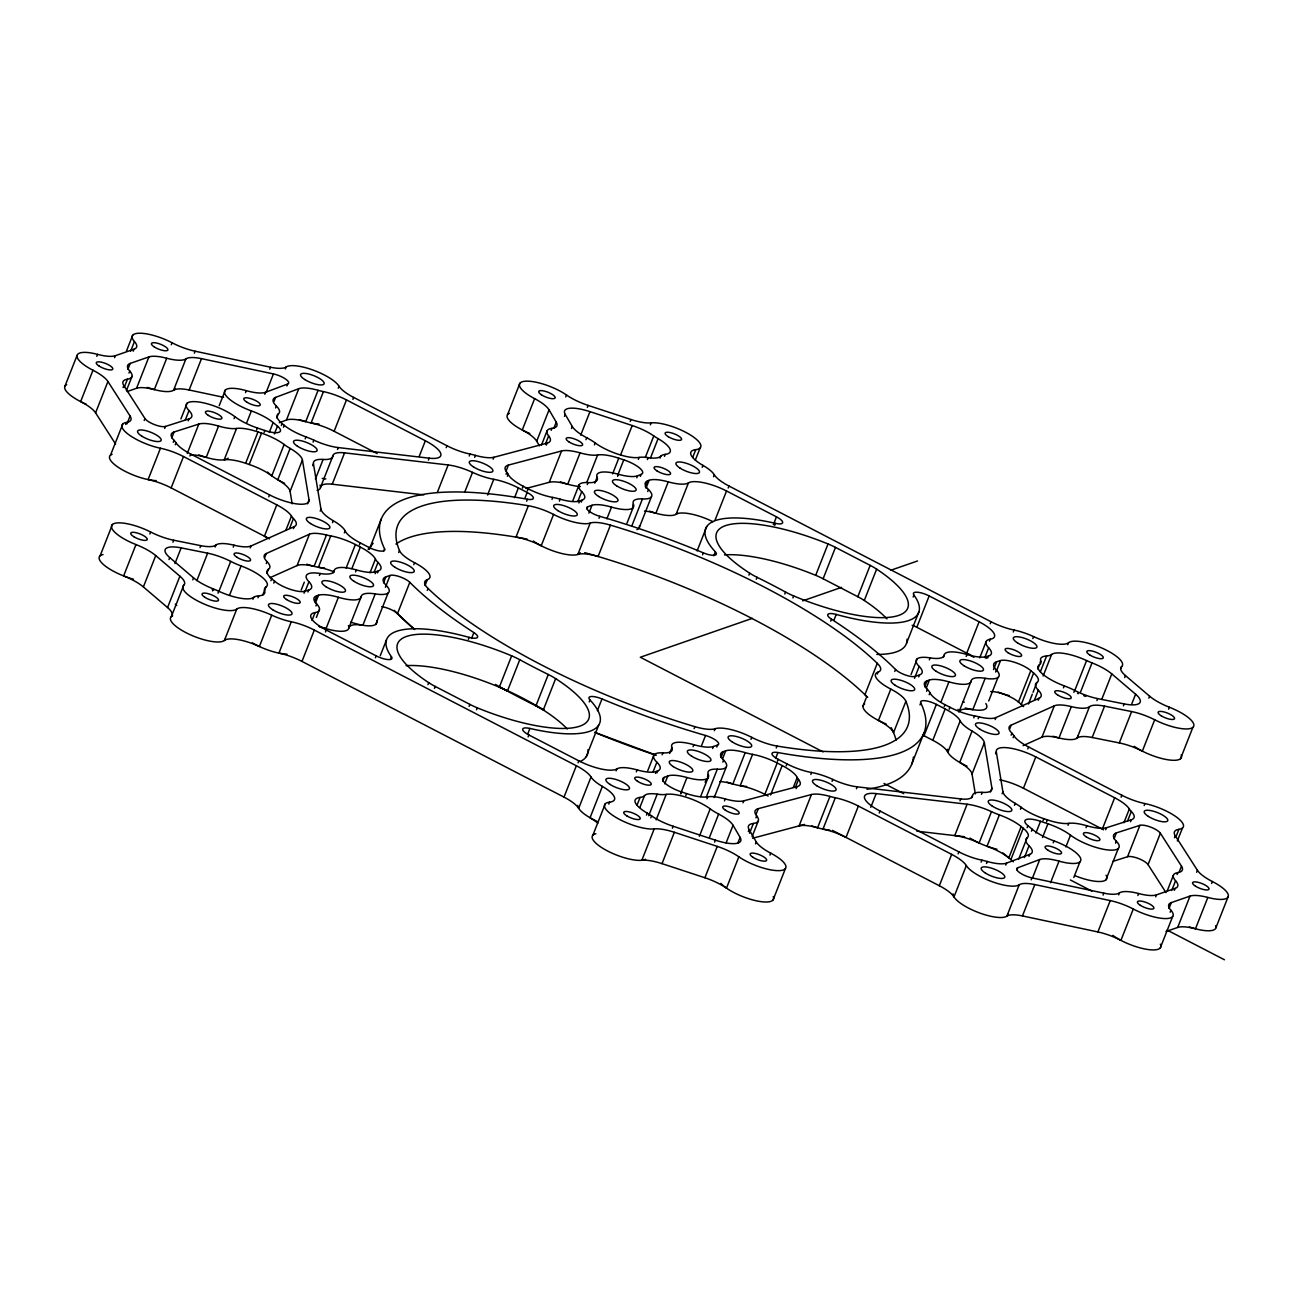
<?xml version="1.0" encoding="UTF-8"?>
<svg xmlns="http://www.w3.org/2000/svg" width="1293" height="1293" viewBox="0 0 1293 1293"><rect width="100%" height="100%" fill="white"/><g stroke="black" fill="none" stroke-linecap="round" stroke-linejoin="round"><path stroke-width="1.5" d="M122.867 423.829L110.503 455.184M64.747 386.688L77.111 355.333A29.416 8.744 21.5 0 1 97.525 354.363A29.416 8.744 21.5 0 0 115.319 355.704L134.019 349.207A29.416 8.744 21.5 0 0 134.44 341.546A29.416 8.744 21.5 0 1 140.727 333.238A29.416 8.744 21.5 0 1 172.082 342.774A29.416 8.744 21.5 0 0 195.114 351.211L270.544 367.228A29.416 8.744 21.5 0 0 286.125 366.986A29.416 8.744 21.5 0 1 313.1 370.073A29.416 8.744 21.5 0 1 339.008 386.203A29.416 8.744 21.5 0 0 353.668 397.42L446.974 445.746A29.416 8.744 21.5 0 0 470.022 454.053A29.416 8.744 21.5 0 1 475.42 455.378A29.416 8.744 21.5 0 0 493.91 457.269L547.068 443.143A29.416 8.744 21.5 0 0 548.652 435.903A29.416 8.744 21.5 0 1 551.966 428.355A29.416 8.744 21.5 0 0 556.249 422.197L549.056 409.849A29.416 8.744 21.5 0 0 534.623 398.648A29.416 8.744 21.5 0 1 524.619 381.273A29.416 8.744 21.5 0 1 566.512 395.012A29.416 8.744 21.5 0 0 588.105 405.404L630.984 419.514A29.416 8.744 21.5 0 0 651.155 422.876A29.416 8.744 21.5 0 1 689.508 434.432A29.416 8.744 21.5 0 1 695.779 449.641A29.416 8.744 21.5 0 0 702.956 465.383A29.416 8.744 21.5 0 1 714.334 474.806A29.416 8.744 21.5 0 0 728.993 486.039L991.02 621.739A29.416 8.744 21.5 0 0 1014.068 630.047A29.416 8.744 21.5 0 1 1033.624 636.625A29.416 8.744 21.5 0 0 1068.584 642.718A29.416 8.744 21.5 0 1 1102.493 648.31A29.416 8.744 21.5 0 1 1121.645 666.541A29.416 8.744 21.5 0 0 1125.46 675.592L1149.622 696.216A29.416 8.744 21.5 0 0 1169.373 707.239A29.416 8.744 21.5 0 1 1192.873 727.361L1180.525 758.716M96.765 356.318L97.525 354.363M77.111 355.333A29.416 8.744 21.5 0 0 92.983 370.251L80.635 401.606A29.416 8.744 21.5 0 1 95.585 412.855L115.61 444.081M114.56 357.66L115.319 355.704M95.585 412.855L107.933 381.5A29.416 8.744 21.5 0 0 92.983 370.251M126.504 350.985L132.678 335.307M130.593 351.34L134.44 341.546M133.244 351.163L134.019 349.207M127.894 369.281L130.205 363.414L148.905 356.916A29.416 8.744 21.5 0 1 166.7 358.242A29.416 8.744 21.5 0 0 185.917 358.888A29.416 8.744 21.5 0 1 201.498 358.646L273.437 373.919A11.766 3.491 21.5 0 1 285.624 379.091A11.766 3.491 21.5 0 1 287.692 383.989L286.917 385.944M123.077 387.577L123.853 385.621A29.416 8.744 21.5 0 1 127.457 379.188A29.416 8.744 21.5 0 0 129.785 371.075A29.416 8.744 21.5 0 1 130.205 363.414M129.009 373.031L129.785 371.075M124.37 387.027L127.457 379.188M126.439 390.534L131.999 376.425M127.215 391.52L136.557 388.272L148.905 356.916M125.696 424.411L126.455 422.455A29.416 8.744 21.5 0 0 130.076 416.023L107.933 381.5M126.989 423.862L130.076 416.023M171.306 344.746L172.082 342.774M166.7 358.242L154.352 389.597A29.416 8.744 21.5 0 0 136.557 388.272M144.186 420.5L144.961 418.544L123.853 385.621M100.127 555.796L112.475 524.441A29.416 8.744 21.5 0 1 150.667 532.021A29.416 8.744 21.5 0 0 173.715 540.232L200.819 545.662A29.416 8.744 21.5 0 0 215.883 545.08A29.416 8.744 21.5 0 1 234.017 545.193A29.416 8.744 21.5 0 0 251.052 545.969L294.19 526.655A29.416 8.744 21.5 0 0 293.446 518.574A29.416 8.744 21.5 0 1 291.458 516.085A29.416 8.744 21.5 0 0 276.783 504.852L183.493 456.542A29.416 8.744 21.5 0 0 160.445 448.235A29.416 8.744 21.5 0 1 128.249 434.27A29.416 8.744 21.5 0 1 126.455 422.455M185.917 358.888L173.569 390.244A29.416 8.744 21.5 0 1 189.15 390.001L223.624 397.323M164.647 428.403L165.423 426.448L188.972 418.9A29.416 8.744 21.5 0 0 189.02 410.56A29.416 8.744 21.5 0 1 198.621 401.978A29.416 8.744 21.5 0 1 234.841 416.653A29.416 8.744 21.5 0 0 257.42 427.999L264.839 430.504A17.649 5.253 21.5 0 0 278.884 432.315A17.649 5.253 21.5 0 0 277.462 426.124L273.146 422.536A29.416 8.744 21.5 0 0 251.375 410.915A29.416 8.744 21.5 0 1 224.594 392.959A29.416 8.744 21.5 0 1 246.316 390.664A29.416 8.744 21.5 0 0 265.598 392.28L287.692 383.989M194.338 353.183L195.114 351.211M160.445 448.235L148.097 479.59A29.416 8.744 21.5 0 1 171.145 487.897L269.542 538.858M189.15 390.001L201.498 358.646M171.775 437.874L174.086 431.991L198.815 424.072A29.416 8.744 21.5 0 1 218.565 426.06A29.416 8.744 21.5 0 0 236.538 428.452A29.416 8.744 21.5 0 1 257.986 431.927L261.558 433.139A29.416 8.744 21.5 0 1 284.137 444.485A29.416 8.744 21.5 0 0 290.117 448.412A29.416 8.744 21.5 0 1 302.433 460.001L309.043 499.906L307.508 503.834M180.907 418.948L187.081 403.271M173.262 442.287L174.038 440.331A29.416 8.744 21.5 0 1 174.086 431.991M135.975 544.563L123.627 575.918A29.416 8.744 21.5 0 1 143.378 586.941L167.54 607.548A29.416 8.744 21.5 0 1 171.355 616.599L183.703 585.244A29.416 8.744 21.5 0 0 179.905 576.193L155.726 555.586A29.416 8.744 21.5 0 0 135.975 544.563A29.416 8.744 21.5 0 1 112.475 524.441M175.25 444.776L176.026 442.82A29.416 8.744 21.5 0 0 174.038 440.331M185.158 420.354L189.02 410.56M188.196 420.855L188.972 418.9M149.891 533.977L150.667 532.021M171.145 487.897L183.493 456.542M187.243 453.455L198.815 424.072M189.909 455.993L190.685 454.037A29.416 8.744 21.5 0 1 176.026 442.82M143.378 586.941L155.726 555.586M219.212 405.663L225.386 389.985M218.565 426.06L206.217 457.415A29.416 8.744 21.5 0 0 190.976 454.829M172.939 542.187L173.715 540.232M168.979 559.546L169.755 557.59A29.416 8.744 21.5 0 1 181.149 547.876L207.656 553.178A29.416 8.744 21.5 0 1 230.704 561.388A29.416 8.744 21.5 0 0 241.08 565.93A29.416 8.744 21.5 0 1 265.873 587.07A29.416 8.744 21.5 0 0 264.629 590.853A29.416 8.744 21.5 0 1 258.762 595.831A29.416 8.744 21.5 0 0 253.735 597.334A29.416 8.744 21.5 0 1 218.776 591.24A29.416 8.744 21.5 0 0 213.329 588.913A29.416 8.744 21.5 0 1 193.578 577.89L169.755 557.59M174.959 563.554L181.149 547.876M234.081 418.625L234.841 416.653M245.541 392.619L246.316 390.664M236.538 428.452L224.19 459.807A29.416 8.744 21.5 0 1 245.638 463.282L249.21 464.494A29.416 8.744 21.5 0 1 271.789 475.84L284.137 444.485M167.54 607.548L179.905 576.193M246.737 422.682L251.375 410.915M269.768 369.184L270.544 367.228M200.043 547.618L200.819 545.662M264.823 394.236L265.598 392.28M266.487 391.553L273.437 373.919M192.802 579.846L193.578 577.89M196.843 580.622L207.656 553.178M256.661 429.955L257.42 427.999M245.638 463.282L257.986 431.927M215.123 547.052L215.883 545.08M285.365 368.958L286.125 366.986M249.21 464.494L261.558 433.139M274.051 401.315L275.587 397.404L298.796 388.676A29.416 8.744 21.5 0 1 318.078 390.308A29.416 8.744 21.5 0 0 323.428 391.617A29.416 8.744 21.5 0 1 346.476 399.925L425.365 440.768A29.416 8.744 21.5 0 1 429.179 458.175L428.419 460.146M264.079 432.46L264.839 430.504M275.538 407.958L276.314 406.002A29.416 8.744 21.5 0 1 275.587 397.404M269.283 432.347L273.146 422.536M276.75 417.865L278.286 413.954A29.416 8.744 21.5 0 0 276.314 406.002M212.553 590.869L213.329 588.913M274.375 433.963L277.462 426.124M233.241 547.149L234.017 545.193M281.341 425.51L282.116 423.554A29.416 8.744 21.5 0 1 278.286 413.954M218 593.196L218.776 591.24M219.131 590.788L230.704 561.388M283.426 427.24L284.185 425.268L282.116 423.554M279.304 422.714L286.448 420.031L298.796 388.676M229.507 595.33L241.08 565.93M268.782 496.851L269.558 494.896A29.416 8.744 21.5 0 0 309.043 499.906M250.276 547.925L251.052 545.969M290.117 448.412L277.769 479.768A29.416 8.744 21.5 0 1 290.085 491.356L292.153 503.834M318.078 390.308L305.73 421.663A29.416 8.744 21.5 0 0 286.448 420.031M276.783 504.852L264.435 536.207A29.416 8.744 21.5 0 1 268.217 538.308M271.724 615.161A29.416 8.744 21.5 0 0 236.764 609.084L224.416 640.439A29.416 8.744 21.5 0 1 259.376 646.516L271.724 615.161A29.416 8.744 21.5 0 0 291.281 621.755A29.416 8.744 21.5 0 1 314.328 630.063L576.355 765.763A29.416 8.744 21.5 0 1 591.014 776.996A29.416 8.744 21.5 0 0 602.393 786.419A29.416 8.744 21.5 0 1 609.569 802.161A29.416 8.744 21.5 0 0 615.84 817.354A29.416 8.744 21.5 0 0 654.193 828.926A29.416 8.744 21.5 0 1 674.38 832.288L717.243 846.398A29.416 8.744 21.5 0 1 738.836 856.79A29.416 8.744 21.5 0 0 780.73 870.528A29.416 8.744 21.5 0 0 770.725 853.154A29.416 8.744 21.5 0 1 756.292 841.953L749.1 829.605A29.416 8.744 21.5 0 1 753.383 823.447A29.416 8.744 21.5 0 0 756.696 815.899A29.416 8.744 21.5 0 1 758.28 808.658L811.438 794.532A29.416 8.744 21.5 0 1 829.944 796.423A29.416 8.744 21.5 0 0 835.326 797.749A29.416 8.744 21.5 0 1 858.374 806.056L951.68 854.382A29.416 8.744 21.5 0 1 966.34 865.599A29.416 8.744 21.5 0 0 992.248 881.729A29.416 8.744 21.5 0 0 1019.223 884.8A29.416 8.744 21.5 0 1 1034.804 884.574L1110.234 900.591A29.416 8.744 21.5 0 1 1133.282 909.011A29.416 8.744 21.5 0 0 1164.621 918.563A29.416 8.744 21.5 0 0 1170.908 910.256A29.416 8.744 21.5 0 1 1171.329 902.595L1190.029 896.097A29.416 8.744 21.5 0 1 1207.824 897.439A29.416 8.744 21.5 0 0 1228.253 896.453L1215.889 927.808M323.428 391.617L311.08 422.973A29.416 8.744 21.5 0 1 334.127 431.28L377.152 453.552M305.196 438.86L305.972 436.905A29.416 8.744 21.5 0 1 284.185 425.268M290.085 491.356L302.433 460.001M264.726 557.461L266.277 553.533L309.415 534.219A29.416 8.744 21.5 0 1 326.45 534.995A29.416 8.744 21.5 0 0 330.749 535.916A29.416 8.744 21.5 0 1 355.397 544.531L360.359 547.101A29.416 8.744 21.5 0 1 375.423 559.045A29.416 8.744 21.5 0 0 377.976 562.455A29.416 8.744 21.5 0 1 378.316 570.924L377.556 572.88M313.1 442.125L313.876 440.153A29.416 8.744 21.5 0 0 338.249 447.572L429.179 458.175M266.245 563.57L267.004 561.615A29.416 8.744 21.5 0 1 266.277 553.533M252.959 599.289L253.735 597.334M338.233 388.159L339.008 386.203M266.891 573.235L268.427 569.308A29.416 8.744 21.5 0 0 267.004 561.615M257.986 597.786L258.762 595.831M286.044 529.791L291.458 516.085M312.664 465.642L313.439 463.686A29.416 8.744 21.5 0 1 323.121 459.435A29.416 8.744 21.5 0 0 332.851 456.057A29.416 8.744 21.5 0 1 344.568 452.857L448.138 464.963A29.416 8.744 21.5 0 1 472.527 472.365A29.416 8.744 21.5 0 0 493.748 479.299A29.416 8.744 21.5 0 1 518.396 487.914L527.172 492.471A11.766 3.491 21.5 0 1 533.411 497.983A11.766 3.491 21.5 0 1 527.431 499.243A291.701 86.744 21.5 0 0 384.587 548.862A11.766 3.491 21.5 0 1 380.514 551.093A11.766 3.491 21.5 0 1 368.974 547.424L360.197 542.866A29.416 8.744 21.5 0 1 345.134 530.922A29.416 8.744 21.5 0 0 333.287 520.723A29.416 8.744 21.5 0 1 320.971 509.135L313.439 463.686M262.786 594.909L265.873 587.07M289.584 528.384L293.446 518.574M270.932 580.719L271.708 578.747A29.416 8.744 21.5 0 1 268.427 569.308M293.414 528.611L294.19 526.655M273.76 583.111L274.536 581.155L271.708 578.747M334.127 431.28L346.476 399.925M315.411 479.024L323.121 459.435M352.892 399.375L353.668 397.42M332.851 456.057L320.502 487.413A29.416 8.744 21.5 0 1 332.22 484.212L423.845 494.912M337.473 449.528L338.249 447.572M270.108 577.648L297.067 565.574L309.415 534.219M320.195 511.091L320.971 509.135M332.22 484.212L344.568 452.857M301.204 590.012L304.291 582.173M291.281 621.755L278.932 653.11A29.416 8.744 21.5 0 1 301.98 661.418L564.007 797.118A29.416 8.744 21.5 0 1 578.666 808.351L591.014 776.996M326.45 534.995L314.102 566.35A29.416 8.744 21.5 0 0 297.067 565.574M304.049 593.196L304.809 591.24L308.72 590.028A29.416 8.744 21.5 0 0 308.93 581.753A29.416 8.744 21.5 0 1 320.179 573.494A29.416 8.744 21.5 0 0 334.192 570.779A29.416 8.744 21.5 0 1 356.415 569.938A29.416 8.744 21.5 0 0 375.924 571.748L378.316 570.924M305.067 591.564L308.93 581.753M332.511 522.679L333.287 520.723M307.944 592L308.72 590.028M330.749 535.916L318.401 567.271A29.416 8.744 21.5 0 1 333.933 571.781M319.403 575.466L320.179 573.494M314.603 601.584L316.914 595.717L318.531 595.216A29.416 8.744 21.5 0 1 338.378 597.285A29.416 8.744 21.5 0 0 361.216 596.623A29.416 8.744 21.5 0 1 375.212 593.907A29.416 8.744 21.5 0 0 386.187 585.357A29.416 8.744 21.5 0 1 385.847 576.888L390.098 575.417A11.766 3.491 21.5 0 1 399.876 576.775A11.766 3.491 21.5 0 1 409.816 582.319A291.701 86.744 21.5 0 0 473.868 632.584A11.766 3.491 21.5 0 1 477.359 637.546A11.766 3.491 21.5 0 1 469.133 637.368A114.479 34.038 21.5 0 0 391.44 656.731A11.766 3.491 21.5 0 1 388.256 659.592A11.766 3.491 21.5 0 1 376.182 655.874L326.256 630.014A29.416 8.744 21.5 0 1 315.088 612.591A29.416 8.744 21.5 0 0 316.704 603.993A29.416 8.744 21.5 0 1 316.914 595.717M315.444 603.055L318.531 595.216M344.358 532.878L345.134 530.922M315.928 605.948L316.704 603.993M312.001 620.43L315.088 612.591M333.416 572.734L334.192 570.779M316.365 617.456L319.452 609.617M301.98 661.418L314.328 630.063M346.136 568.047L355.397 544.531M338.378 597.285L326.03 628.64A29.416 8.744 21.5 0 0 319.921 627.089M359.422 544.822L360.197 542.866M325.48 631.97L326.256 630.014M351.874 568.661L360.359 547.101M355.64 571.894L356.415 569.938M368.214 549.38L368.974 547.424M369.685 548.41L381.354 518.8M370.008 572.767L375.423 559.045M361.216 596.623L348.851 627.978A29.416 8.744 21.5 0 1 362.864 625.262L375.212 593.907M419.191 456.445L425.365 440.768M374.13 572.249L377.976 562.455M383.811 550.818L384.587 548.862M375.148 573.704L375.924 571.748M383.536 582.771L385.847 576.888M398.68 552.483L399.456 550.511A274.051 81.491 21.5 0 1 528.336 505.741A29.416 8.744 21.5 0 1 553.566 514.436A29.416 8.744 21.5 0 0 590.206 523.083A29.416 8.744 21.5 0 1 610.441 525.136A274.051 81.491 21.5 0 1 877.284 663.325A29.416 8.744 21.5 0 1 878.028 672.134L877.252 674.106M385.411 587.313L390.098 575.417M375.762 624.357L388.11 593.002M446.198 447.701L446.974 445.746M437.341 492.391L448.138 464.963M375.406 657.846L376.182 655.874M413.776 564.685L414.552 562.714A29.416 8.744 21.5 0 1 399.456 550.511M380.255 655.713L386.429 640.035M413.518 628.43L397.468 613.674L409.816 582.319M469.246 456.009L470.022 454.053M390.664 658.703L391.44 656.731M474.644 457.334L475.42 455.378M425.009 585.535L427.32 579.652A29.416 8.744 21.5 0 0 414.552 562.714M464.801 491.954L472.527 472.365M427.304 590.432L428.08 588.477A29.416 8.744 21.5 0 1 427.32 579.652M507.551 414.649L519.899 383.294M493.15 459.225L493.91 457.269M487.574 494.977L493.748 479.299M506.113 470.975L508.424 465.092L561.582 450.966A29.416 8.744 21.5 0 1 580.088 452.857A29.416 8.744 21.5 0 0 597.608 454.974A29.416 8.744 21.5 0 1 618.781 458.191L623.776 459.839A18.829 5.592 21.5 0 1 641.118 474.418L640.358 476.39M534.623 398.648L522.275 430.003A29.416 8.744 21.5 0 1 536.708 441.204L539.407 445.843M506.08 474.289L506.84 472.333A29.416 8.744 21.5 0 1 508.424 465.092M507.357 476.26L508.133 474.305A29.416 8.744 21.5 0 0 506.84 472.333M427.951 684.627L428.71 682.672A102.713 30.547 21.5 0 1 407.133 636.237A102.713 30.547 21.5 0 1 511.656 655.842A29.416 8.744 21.5 0 1 519.77 659.721A291.701 86.744 21.5 0 0 548.28 674.493A29.416 8.744 21.5 0 1 555.651 678.631A102.713 30.547 21.5 0 1 580.379 725.971A102.713 30.547 21.5 0 1 477.311 707.837A29.416 8.744 21.5 0 1 469.876 704.394L435.191 686.438A29.416 8.744 21.5 0 1 428.71 682.672M434.416 688.393L435.191 686.438M514.533 497.708L518.396 487.914M536.708 441.204L549.056 409.849M522.404 488.204L523.18 486.249A29.416 8.744 21.5 0 1 508.133 474.305M541.508 444.97L547.068 430.86M468.357 639.324L469.133 637.368M545.565 443.741L548.652 435.903M527.366 490.774L528.142 488.819L523.18 486.249M551.19 430.31L551.966 428.355M524.861 498.338L527.172 492.471M546.293 445.099L547.068 443.143M565.736 396.967L566.512 395.012M553.937 428.064L556.249 422.197M471.557 638.467L473.868 632.584M526.671 501.199L527.431 499.243M528.336 505.741L515.988 537.096A29.416 8.744 21.5 0 1 541.217 545.791L553.566 514.436M564.475 416.411L565.251 414.455A29.416 8.744 21.5 0 1 589.964 411.627L632.196 425.526A29.416 8.744 21.5 0 1 653.789 435.919A29.416 8.744 21.5 0 0 658.089 438.65A29.416 8.744 21.5 0 1 665.265 454.376L664.489 456.348M525.976 488.495L549.234 482.321L561.582 450.966M571.522 428.484L572.298 426.512L565.251 414.455M469.1 706.366L469.876 704.394M587.329 407.36L588.105 405.404M552.014 499.389L552.79 497.433A29.416 8.744 21.5 0 1 560.144 499.179A29.416 8.744 21.5 0 0 579.668 500.989L582.06 500.149A29.416 8.744 21.5 0 0 581.721 491.679A29.416 8.744 21.5 0 1 588.04 482.596A29.416 8.744 21.5 0 0 597.091 477.311A29.416 8.744 21.5 0 1 618.393 474.272A29.416 8.744 21.5 0 0 637.562 475.808L641.118 474.418M580.702 435.143L589.964 411.627M476.535 709.792L477.311 707.837M559.384 501.134L560.144 499.179M580.088 452.857L567.724 484.212A29.416 8.744 21.5 0 0 549.234 482.321M585.955 439.685L586.715 437.729A29.416 8.744 21.5 0 1 572.298 426.512M594.408 444.889L595.184 442.933A29.416 8.744 21.5 0 0 586.715 437.729M511.656 655.842L499.308 687.197A29.416 8.744 21.5 0 1 507.422 691.076L519.77 659.721M572.944 500.407L579.119 484.73M577.858 501.474L581.721 491.679M578.892 502.945L579.668 500.989M586.796 482.402L597.608 454.974M587.264 484.568L588.04 482.596M581.284 502.104L582.06 500.149M594.764 483.194L597.091 477.311M586.974 508.715L587.733 506.759L591.984 505.288A29.416 8.744 21.5 0 1 611.492 507.098A29.416 8.744 21.5 0 0 633.408 504.222A29.416 8.744 21.5 0 1 642.459 498.936A29.416 8.744 21.5 0 0 648.488 489.562A29.416 8.744 21.5 0 1 647.599 480.915L649.07 480.333A29.416 8.744 21.5 0 1 668.255 481.869A29.416 8.744 21.5 0 0 688.442 482.903A29.416 8.744 21.5 0 1 726.537 490.984L776.463 516.844A11.766 3.491 21.5 0 1 782.685 522.598A11.766 3.491 21.5 0 1 775.444 523.358A114.479 34.038 21.5 0 0 715.368 551.836L713.817 555.764M588.897 513.127L591.984 505.288M590.206 523.083L577.858 554.438A29.416 8.744 21.5 0 1 598.093 556.491L610.441 525.136M630.208 421.47L630.984 419.514M612.607 473.868L618.781 458.191M620.608 454.926L632.196 425.526M599.031 518.283L599.79 516.327A11.766 3.491 21.5 0 1 588.945 511.091A11.766 3.491 21.5 0 1 587.733 506.759M617.601 475.517L623.776 459.839M617.618 476.228L618.393 474.272M606.87 518.849L611.492 507.098M548.28 674.493L535.932 705.849A29.416 8.744 21.5 0 1 543.302 709.986L555.651 678.631M527.592 734.327L529.904 728.444A114.479 34.038 21.5 0 0 589.98 699.966A11.766 3.491 21.5 0 1 591.208 696.507A11.766 3.491 21.5 0 1 601.988 698.931A291.701 86.744 21.5 0 0 705.558 735.475A11.766 3.491 21.5 0 1 716.403 740.695A11.766 3.491 21.5 0 1 717.615 745.043L716.839 746.998M650.379 424.831L651.155 422.876M528.11 736.913L528.885 734.957A11.766 3.491 21.5 0 1 522.663 729.204A11.766 3.491 21.5 0 1 529.904 728.444M638.37 459.371L639.146 457.415A29.416 8.744 21.5 0 1 648.132 457.625A29.416 8.744 21.5 0 0 660.804 456.17A29.416 8.744 21.5 0 1 665.265 454.376M636.786 477.764L637.562 475.808M645.288 457.48L653.789 435.919M647.373 459.597L648.132 457.625M650.379 458.239L658.089 438.65M632.633 506.177L633.408 504.222M626.96 523.229L633.134 507.551M645.272 486.782L647.599 480.915M645.983 488.172L649.07 480.333M631.647 526.364L642.459 498.936M660.044 458.126L660.804 456.17M647.712 491.534L648.488 489.562M639.081 528.077L651.43 496.722M668.255 481.869L655.89 513.224A29.416 8.744 21.5 0 0 644.48 511.042M589.22 701.921L589.98 699.966M692.692 457.48L695.779 449.641M695.278 460.195L700.095 448.008M597.35 710.697L601.988 698.931M564.007 797.118L576.355 765.763M578.052 762.789L578.811 760.817A29.416 8.744 21.5 0 0 616.906 768.899A29.416 8.744 21.5 0 1 637.11 769.917A29.416 8.744 21.5 0 0 656.278 771.468L657.749 770.887A29.416 8.744 21.5 0 0 656.876 762.224A29.416 8.744 21.5 0 1 662.889 752.865A29.416 8.744 21.5 0 0 671.94 747.58A29.416 8.744 21.5 0 1 693.856 744.703A29.416 8.744 21.5 0 0 713.364 746.514L717.615 745.043M688.442 482.903L676.094 514.258A29.416 8.744 21.5 0 1 712.879 521.677M586.279 756.599L598.643 725.244M702.18 467.339L702.956 465.383M713.558 476.761L714.334 474.806M602.393 786.419L590.044 817.774A29.416 8.744 21.5 0 1 597.786 823.156M697.105 550.947L706.721 526.558M616.131 770.854L616.906 768.899M714.948 520.368L726.537 490.984M728.218 487.994L728.993 486.039M702.6 554.826L703.376 552.871A11.766 3.491 21.5 0 0 714.14 555.295A11.766 3.491 21.5 0 0 715.368 551.836M592.905 835.149L605.269 803.793M608.793 804.117L609.569 802.161M636.334 771.889L637.11 769.917M647.745 770.757L653.919 755.08M636.996 805.264L640.083 797.425A29.416 8.744 21.5 0 0 644.544 795.631A29.416 8.744 21.5 0 1 657.216 794.161A29.416 8.744 21.5 0 0 666.202 794.387A29.416 8.744 21.5 0 1 710.18 808.868A29.416 8.744 21.5 0 0 718.633 814.073A29.416 8.744 21.5 0 1 733.05 825.273L740.097 837.347L737.786 843.23M653.013 772.034L656.876 762.224M639.906 807.382L644.544 795.631M662.129 754.821L662.889 752.865M655.503 773.424L656.278 771.468M656.989 772.842L657.749 770.887M669.629 753.463L671.94 747.58M646.484 815.107L647.26 813.152A29.416 8.744 21.5 0 1 640.083 797.425M648.714 815.721L657.216 794.161M662.679 781.295L664.23 777.384L667.786 775.994A29.416 8.744 21.5 0 1 686.955 777.529A29.416 8.744 21.5 0 0 708.273 774.491A29.416 8.744 21.5 0 1 717.308 769.19A29.416 8.744 21.5 0 0 723.627 760.122A29.416 8.744 21.5 0 1 723.288 751.653L725.696 750.813A29.416 8.744 21.5 0 1 745.204 752.623A29.416 8.744 21.5 0 0 752.558 754.369A29.416 8.744 21.5 0 1 777.206 762.983L782.168 765.553A29.416 8.744 21.5 0 1 797.231 777.497A29.416 8.744 21.5 0 0 798.508 779.469A29.416 8.744 21.5 0 1 796.924 786.71L796.149 788.665M650.799 817.839L651.559 815.883A29.416 8.744 21.5 0 0 647.26 813.152M664.699 783.833L667.786 775.994M748.922 575.126L749.698 573.171A102.713 30.547 21.5 0 1 724.969 525.831A102.713 30.547 21.5 0 1 828.037 543.965A29.416 8.744 21.5 0 1 835.472 547.392L870.157 565.364A29.416 8.744 21.5 0 1 876.638 569.13A102.713 30.547 21.5 0 1 898.215 615.565A102.713 30.547 21.5 0 1 793.692 595.944A29.416 8.744 21.5 0 1 785.578 592.065A291.701 86.744 21.5 0 0 757.068 577.308A29.416 8.744 21.5 0 1 749.698 573.171M656.165 819.875L666.202 794.387M773.376 524.683L776.463 516.844M654.193 828.926L641.845 860.281A29.416 8.744 21.5 0 1 662.016 863.643L704.895 877.753A29.416 8.744 21.5 0 1 726.488 888.146L738.836 856.79M694.147 728.622L694.907 726.666A29.416 8.744 21.5 0 0 715.142 728.719A29.416 8.744 21.5 0 1 751.783 737.366A29.416 8.744 21.5 0 0 777.012 746.045A274.051 81.491 21.5 0 0 905.892 701.275A29.416 8.744 21.5 0 0 890.812 689.088A29.416 8.744 21.5 0 1 878.028 672.134M774.685 525.314L775.444 523.358M756.292 579.264L757.068 577.308M693.08 746.659L693.856 744.703M680.781 793.207L686.955 777.529M680.797 793.918L681.573 791.962A18.829 5.592 21.5 0 1 664.23 777.384M701.695 745.269L705.558 735.475M672.392 828.231L673.152 826.259A29.416 8.744 21.5 0 1 651.559 815.883M685.791 795.567L686.567 793.611A29.416 8.744 21.5 0 0 707.74 796.827A29.416 8.744 21.5 0 1 725.276 798.945A29.416 8.744 21.5 0 0 743.766 800.836L796.924 786.71M662.016 863.643L674.38 832.288M714.366 730.674L715.142 728.719M712.588 748.469L713.364 746.514M705.17 782.33L705.946 780.374M707.497 776.446L708.273 774.491M700.612 796.601L708.031 777.788M784.803 594.037L785.578 592.065M720.977 757.536L723.288 751.653M706.511 796.633L717.308 769.19M706.964 798.783L707.74 796.827M722.609 758.652L725.696 750.813M722.852 762.078L723.627 760.122M714.496 796.86L726.23 767.072M792.916 597.916L793.692 595.944M699.368 836.296L710.18 808.868M709.372 837.589L718.633 814.073M724.5 800.9L725.276 798.945M745.204 752.623L732.856 783.978A29.416 8.744 21.5 0 0 719.684 781.554M751.007 739.337L751.783 737.366M724.468 554.891A102.713 30.547 21.5 0 1 815.689 575.32L828.037 543.965M714.625 842.131L715.385 840.175A29.416 8.744 21.5 0 0 740.097 837.347M752.558 754.369L740.21 785.724A29.416 8.744 21.5 0 1 764.858 794.338L768.155 796.052M704.895 877.753L717.243 846.398M886.95 618.894A102.713 30.547 21.5 0 0 864.29 600.485A29.416 8.744 21.5 0 0 857.809 596.719L823.124 578.763L835.472 547.392M726.1 842.923L733.05 825.273M743.006 802.791L743.766 800.836M776.236 748.017L777.012 746.045M775.606 758.441L777.917 752.558A291.701 86.744 21.5 0 0 920.761 702.939A11.766 3.491 21.5 0 1 924.834 700.709A11.766 3.491 21.5 0 1 936.374 704.378L945.151 708.936A29.416 8.744 21.5 0 1 960.214 720.88A29.416 8.744 21.5 0 0 972.061 731.078A29.416 8.744 21.5 0 1 984.377 742.667L991.909 788.116L990.373 792.043M830.704 621.173L831.48 619.218A11.766 3.491 21.5 0 1 827.989 614.256A11.766 3.491 21.5 0 1 836.215 614.434A114.479 34.038 21.5 0 0 913.909 595.055A11.766 3.491 21.5 0 1 917.093 592.194A11.766 3.491 21.5 0 1 929.166 595.928L979.108 621.788A29.416 8.744 21.5 0 1 990.26 639.211A29.416 8.744 21.5 0 0 988.66 647.809A29.416 8.744 21.5 0 1 988.434 656.084L987.674 658.04M748.324 831.561L749.1 829.605M755.969 814.542L758.28 808.658M777.4 761.286L778.176 759.33A11.766 3.491 21.5 0 1 771.953 753.819A11.766 3.491 21.5 0 1 777.917 752.558M749.536 833.258L753.383 823.447M764.858 794.338L777.206 762.983M755.936 817.855L756.696 815.899M833.904 620.317L836.215 614.434M752.106 836.619L758.28 820.942M770.596 794.953L782.168 765.553M755.532 843.909L756.292 841.953M786.192 765.844L786.968 763.888L778.176 759.33M857.809 596.719L870.157 565.364M864.29 600.485L876.638 569.13M793.369 787.292L797.231 777.497M795.421 787.308L798.508 779.469M769.949 855.109L770.725 853.154M810.84 774.459L811.6 772.503A29.416 8.744 21.5 0 1 832.821 779.437A29.416 8.744 21.5 0 0 857.211 786.839L960.78 798.929A29.416 8.744 21.5 0 0 972.498 795.745A29.416 8.744 21.5 0 1 982.227 792.367A29.416 8.744 21.5 0 0 991.909 788.116M811.438 794.532L799.09 825.888A29.416 8.744 21.5 0 1 817.58 827.779L829.944 796.423M773.101 899.863L785.449 868.508M877.284 663.325L864.92 694.68A29.416 8.744 21.5 0 1 866.876 696.862M832.062 781.392L832.821 779.437M863.061 705.93L866.148 698.091M913.149 597.027L913.909 595.055M835.326 797.749L822.978 829.104A29.416 8.744 21.5 0 1 846.026 837.411L858.374 806.056M894.772 671.439L895.532 669.483A291.701 86.744 21.5 0 0 831.48 619.218M906.571 643.122L918.919 611.767M890.812 689.088L878.448 720.443A29.416 8.744 21.5 0 1 893.544 732.63L905.892 701.275M972.077 655.89L916.818 627.283L929.166 595.928M856.435 788.811L857.211 786.839M911.064 674.477L917.238 658.8M914.49 678.34L919.161 666.445A29.416 8.744 21.5 0 1 930.136 657.895A29.416 8.744 21.5 0 0 944.149 655.179A29.416 8.744 21.5 0 1 966.97 654.517A29.416 8.744 21.5 0 0 986.818 656.585L988.434 656.084M918.725 676.869L919.501 674.914A29.416 8.744 21.5 0 0 919.161 666.445M870.755 807.333L876.169 793.611L967.099 804.23A29.416 8.744 21.5 0 1 991.489 811.648A29.416 8.744 21.5 0 0 999.392 814.897A29.416 8.744 21.5 0 1 1021.163 826.534L1023.232 828.247A29.416 8.744 21.5 0 1 1027.062 837.848A29.416 8.744 21.5 0 0 1029.05 845.8A29.416 8.744 21.5 0 1 1029.761 854.398L1028.986 856.354M929.36 659.85L930.136 657.895M924.721 686.761L927.033 680.878L929.425 680.053A29.416 8.744 21.5 0 1 948.933 681.864A29.416 8.744 21.5 0 0 971.156 681.023A29.416 8.744 21.5 0 1 985.169 678.308A29.416 8.744 21.5 0 0 996.418 670.049A29.416 8.744 21.5 0 1 996.628 661.757L1000.54 660.561A18.829 5.592 21.5 0 1 1030.828 670.647L1033.64 673.055A29.416 8.744 21.5 0 1 1036.921 682.494A29.416 8.744 21.5 0 0 1038.344 690.187A29.416 8.744 21.5 0 1 1039.071 698.252L1038.311 700.224M926.338 687.892L929.425 680.053M919.986 704.895L920.761 702.939M926.596 691.319L927.372 689.347A29.416 8.744 21.5 0 1 927.033 680.878M879.224 812.99L880 811.034A29.416 8.744 21.5 0 1 876.169 793.611M943.373 657.135L944.149 655.179M929.166 694.713L929.926 692.757A29.416 8.744 21.5 0 0 927.372 689.347M911.646 764.357L923.994 733.002M960.214 720.88L947.866 752.235A29.416 8.744 21.5 0 0 932.803 740.291L924.026 735.733L936.374 704.378M941.223 701.452L948.933 681.864M944.213 706.657L944.989 704.701A29.416 8.744 21.5 0 1 929.926 692.757M979.108 621.788L966.744 653.143A29.416 8.744 21.5 0 1 973.871 657.345M932.803 740.291L945.151 708.936M966.194 656.472L966.97 654.517M949.175 709.227L949.951 707.271L944.989 704.701M990.244 623.695L991.02 621.739M979.722 657.862L985.896 642.185M959.584 710.423L971.156 681.023M989.484 641.166L990.26 639.211M984.797 657.604L988.66 647.809M986.042 658.557L986.818 656.585M985.169 678.308L972.821 709.663A29.416 8.744 21.5 0 0 958.937 711.861M973.823 717.841L974.599 715.886A29.416 8.744 21.5 0 1 978.898 716.807A29.416 8.744 21.5 0 0 995.933 717.583L1039.071 698.252M993.541 669.612L996.628 661.757M972.061 731.078L959.713 762.434A29.416 8.744 21.5 0 1 972.029 774.022L975.326 793.902M995.642 672.004L996.418 670.049M996.677 670.356L1000.54 660.561M978.138 718.763L978.898 716.807M1013.292 632.002L1014.068 630.047M988.709 700.984L997.97 677.467M960.004 800.9L960.78 798.929M972.029 774.022L984.377 742.667M995.174 719.538L995.933 717.583M967.099 804.23L954.751 835.585A29.416 8.744 21.5 0 1 979.124 843.004L991.489 811.648M1032.848 638.597L1033.624 636.625M971.738 797.7L972.498 795.745M966.34 865.599L953.992 896.954A29.416 8.744 21.5 0 0 939.332 885.737L951.68 854.382M995.529 753.851L996.305 751.88A29.416 8.744 21.5 0 1 1035.79 756.906L1114.663 797.765A29.416 8.744 21.5 0 1 1129.339 808.982A29.416 8.744 21.5 0 0 1131.31 811.471A29.416 8.744 21.5 0 1 1131.262 819.81L1130.502 821.766M958.097 853.833L958.873 851.877L880 811.034M981.452 794.322L982.227 792.367M1030.828 670.647L1018.464 702.002A18.829 5.592 21.5 0 0 990.713 691.561M1009.623 729.074L1011.174 725.147L1054.312 705.833A29.416 8.744 21.5 0 1 1071.331 706.608A29.416 8.744 21.5 0 0 1089.466 706.721A29.416 8.744 21.5 0 1 1104.545 706.14L1131.634 711.57A29.416 8.744 21.5 0 1 1154.697 719.781A29.416 8.744 21.5 0 0 1192.873 727.361M1023.587 706.608A29.416 8.744 21.5 0 0 1021.292 704.41L1033.64 673.055M1011.126 735.184L1011.902 733.212A29.416 8.744 21.5 0 1 1011.174 725.147M1037.649 668.788L1038.408 666.832M1039.96 662.905L1040.736 660.949A29.416 8.744 21.5 0 1 1046.603 655.971A29.416 8.744 21.5 0 0 1051.613 654.468A29.416 8.744 21.5 0 1 1086.589 660.561A29.416 8.744 21.5 0 0 1092.035 662.889A29.416 8.744 21.5 0 1 1111.786 673.912L1135.593 694.212L1131.731 704.006M1037.923 668.659L1039.475 664.731A29.416 8.744 21.5 0 0 1040.736 660.949M1013.13 737.689L1013.906 735.717A29.416 8.744 21.5 0 0 1011.902 733.212M1040.412 671.649L1046.603 655.971M1028.436 704.038L1032.299 694.244M1033.059 692.288L1036.921 682.494M1043.128 676.029L1051.613 654.468M1034.481 699.982L1038.344 690.187M1002.14 793.757L1002.915 791.801L996.305 751.88M999.392 814.897L987.028 846.252A29.416 8.744 21.5 0 1 1008.815 857.889L1021.163 826.534M981.145 862.14L981.92 860.184A29.416 8.744 21.5 0 1 987.27 861.494A29.416 8.744 21.5 0 0 1006.552 863.126L1029.761 854.398M1067.808 644.674L1068.584 642.718M1027.79 748.906L1028.565 746.95A29.416 8.744 21.5 0 1 1013.906 735.717M986.494 863.465L987.27 861.494M1014.455 805.345L1015.231 803.389A29.416 8.744 21.5 0 1 1002.915 791.801M1023.086 745.641L1041.948 737.188L1054.312 705.833M1103.608 829.799A29.416 8.744 21.5 0 0 1102.315 829.12L1023.442 788.261L1035.79 756.906M1063.493 687.828L1064.268 685.872A29.416 8.744 21.5 0 1 1039.475 664.731M1020.436 809.273L1021.211 807.317A29.416 8.744 21.5 0 0 1015.231 803.389M1005.776 865.082L1006.552 863.126M1073.869 692.369L1074.645 690.414A29.416 8.744 21.5 0 0 1064.268 685.872M1075 689.945L1086.589 660.561M1013.276 861.817A29.416 8.744 21.5 0 0 1010.884 859.603L1023.232 828.247M1071.331 706.608L1058.983 737.964A29.416 8.744 21.5 0 0 1041.948 737.188M1027.127 827.633L1027.887 825.677A17.649 5.253 21.5 0 1 1026.464 819.487A17.649 5.253 21.5 0 1 1040.509 821.297L1047.928 823.803A29.416 8.744 21.5 0 1 1070.507 835.149A29.416 8.744 21.5 0 0 1106.727 849.808A29.416 8.744 21.5 0 0 1116.344 841.242A29.416 8.744 21.5 0 1 1116.376 832.902L1139.925 825.354A11.766 3.491 21.5 0 1 1150.835 827.164A11.766 3.491 21.5 0 1 1160.387 833.258L1181.495 866.181L1179.184 872.064M1080.447 692.272L1092.035 662.889M1018.577 859.409L1025.511 841.775M1026.286 839.82L1027.062 837.848M1031.442 831.221L1032.202 829.249L1027.887 825.677M1016.896 869.785L1017.672 867.813L1039.75 859.522A29.416 8.744 21.5 0 1 1059.032 861.138A29.416 8.744 21.5 0 0 1080.754 858.843A29.416 8.744 21.5 0 0 1053.973 840.886A29.416 8.744 21.5 0 1 1032.202 829.249M1024.412 857.566L1029.05 845.8M1035.871 833.064L1040.509 821.297M1043.015 820.619L1043.79 818.663A29.416 8.744 21.5 0 1 1021.211 807.317M1019.223 884.8L1006.875 916.155A29.416 8.744 21.5 0 1 1022.456 915.929L1097.886 931.946A29.416 8.744 21.5 0 1 1120.918 940.367L1133.282 909.011M1089.466 706.721L1077.117 738.077A29.416 8.744 21.5 0 1 1092.181 737.495L1119.285 742.925A29.416 8.744 21.5 0 1 1142.333 751.136L1154.697 719.781M1046.587 821.831L1047.362 819.859A29.416 8.744 21.5 0 0 1068.81 823.35A29.416 8.744 21.5 0 1 1086.783 825.742A29.416 8.744 21.5 0 0 1106.533 827.73L1131.262 819.81M1042.514 837.508L1047.928 823.803M1096.933 700.58L1097.692 698.624L1124.215 703.925A29.416 8.744 21.5 0 0 1135.593 694.212M1101.749 699.384L1111.786 673.912M1031.151 879.838L1031.927 877.882L1103.85 893.156A29.416 8.744 21.5 0 0 1119.431 892.913A29.416 8.744 21.5 0 1 1138.648 893.544A29.416 8.744 21.5 0 0 1156.443 894.885L1175.143 888.388A29.416 8.744 21.5 0 0 1175.563 880.727A29.416 8.744 21.5 0 1 1177.891 872.613A29.416 8.744 21.5 0 0 1181.495 866.181M1032.816 877.155L1039.75 859.522M1092.181 737.495L1104.545 706.14M1022.456 915.929L1034.804 884.574M1120.886 668.513L1121.645 666.541M1053.213 842.842L1053.973 840.886M1124.684 677.564L1125.46 675.592M1068.034 825.306L1068.81 823.35M1050.546 882.699L1059.032 861.138M1065.868 846.899L1070.507 835.149M1123.439 705.881L1124.215 703.925M1119.285 742.925L1131.634 711.57M1086.023 827.698L1086.783 825.742M1073.788 877.478L1079.962 861.801M1148.863 698.172L1149.622 696.216M1102.315 829.12L1114.663 797.765M1105.757 829.702L1106.533 827.73M1121.096 797.215L1121.855 795.26L1028.565 746.95M1114.065 838.785L1116.376 832.902M1115.568 843.198L1116.344 841.242M1123.924 822.704L1129.339 808.982M1168.613 709.194L1169.373 707.239M1127.448 821.265L1131.31 811.471M1105.919 879.886L1118.267 848.531M1103.074 895.112L1103.85 893.156M1144.143 805.523L1144.903 803.567A29.416 8.744 21.5 0 1 1121.855 795.26M1097.886 931.946L1110.234 900.591M1112.853 861.429L1127.577 856.709L1139.925 825.354M1118.671 894.885L1119.431 892.913M1165.979 892.59L1148.039 864.613L1160.387 833.258M1137.872 895.516L1138.648 893.544M1174.497 837.735L1175.272 835.779A29.416 8.744 21.5 0 1 1178.893 829.346A29.416 8.744 21.5 0 0 1177.099 817.532A29.416 8.744 21.5 0 0 1144.903 803.567M1175.806 837.185L1178.893 829.346M1155.667 896.841L1156.443 894.885M1167.175 891.055L1173.349 875.377M1177.115 874.569L1177.891 872.613M1171.7 890.521L1175.563 880.727M1174.367 890.344L1175.143 888.388M1169.017 908.478L1171.329 902.595M1170.133 912.211L1170.908 910.256M1160.322 947.834L1172.67 916.478M1196.639 872.258L1197.415 870.302L1175.272 835.779M1165.995 931.51L1177.681 927.453L1190.029 896.097M1211.606 883.507L1212.365 881.535A29.416 8.744 21.5 0 1 1197.415 870.302M1207.824 897.439L1195.475 928.794A29.416 8.744 21.5 0 0 1177.681 927.453M1177.309 840.967L1182.497 827.973M752.348 618.345L640.326 657.248L823.091 751.912M802.662 600.873L841.598 587.345M890.958 570.197L917.545 560.968M919.501 674.914L915.25 676.384A11.766 3.491 21.5 0 1 905.472 675.027A11.766 3.491 21.5 0 1 895.532 669.483M752.574 838.252L804.521 824.433M916.866 831.173L964.643 836.749M681.573 791.962L686.567 793.611M673.152 826.259L715.385 840.175M1043.79 818.663L1047.362 819.859M656.294 755.241L595.152 732.501M884.008 783.461L903.726 793.66M1070.362 879.967L1091.858 891.103M1167.11 930.071L1224.455 959.778M190.685 454.037L269.558 494.896M832.417 830.365L939.332 885.737M528.885 734.957L578.811 760.817M1002.835 852.927L1010.884 859.603M1017.963 701.566L1021.292 704.41M175.266 604.17L176.753 605.447M964.352 702.147A12.655 3.766 21.5 0 1 963.22 701.905M714.286 796.181A29.416 8.744 21.5 0 1 714.286 797.49M348.383 625.57A29.416 8.744 21.5 0 1 318.773 626.168M376.748 621.028A29.416 8.744 21.5 0 1 350.726 622.143M228.118 458.158A29.416 8.744 21.5 0 1 198.766 454.877M677.435 512.61A29.416 8.744 21.5 0 1 649.393 511.139M320.001 485.15A29.416 8.744 21.5 0 1 317.092 490.403M284.622 483.307A29.416 8.744 21.5 0 1 267.651 472.09M639.405 525.75A29.416 8.744 21.5 0 1 636.899 529.629M997.016 849.242A29.416 8.744 21.5 0 1 970.057 838.09M999.683 779.808A29.416 8.744 21.5 0 1 1023.442 788.261M1127.577 856.709A11.766 3.491 21.5 0 1 1138.47 858.52A11.766 3.491 21.5 0 1 1148.039 864.613M1106.065 875.232A29.416 8.744 21.5 0 1 1075.243 875.797M174.846 388.32A29.416 8.744 21.5 0 1 147.321 387.415M325.901 478.927A29.416 8.744 21.5 0 1 322.232 478.362M318.967 423.991A29.416 8.744 21.5 0 1 299.281 419.579M1009.38 695.682A29.416 8.744 21.5 0 1 998.18 692.094M985.816 703.554A29.416 8.744 21.5 0 1 965.289 707.966M746.627 786.435A29.416 8.744 21.5 0 1 726.941 782.055M966.986 766.151A29.416 8.744 21.5 0 1 947.51 749.293M922.507 735.006A11.766 3.491 21.5 0 1 924.026 735.733M913.424 757.035A291.701 86.744 21.5 0 1 866.956 789.263M655.406 755.047A291.701 86.744 21.5 0 1 594.538 732.323M544.288 709.922A291.701 86.744 21.5 0 1 495.429 684.433M414.649 629.529A291.701 86.744 21.5 0 1 394.22 610.328M369.297 549.46A291.701 86.744 21.5 0 1 373.095 543.254M958.016 709.372A29.416 8.744 21.5 0 1 958.84 711.7M912.147 625.246A11.766 3.491 21.5 0 1 916.818 627.283M907.04 639.162A114.479 34.038 21.5 0 1 876.799 654.42M588.024 749.601A114.479 34.038 21.5 0 1 580.088 761.577M381.742 606.659A11.766 3.491 21.5 0 1 397.468 613.674M324.559 567.983A29.416 8.744 21.5 0 1 306.748 564.184M580.363 486.54A29.416 8.744 21.5 0 1 560.37 481.788M406.05 665.653A102.713 30.547 21.5 0 1 567.271 728.945M815.689 575.32A29.416 8.744 21.5 0 1 823.124 578.763M773.23 896.55A29.416 8.744 21.5 0 1 754.045 900.267A29.416 8.744 21.5 0 1 720.896 883.394M645.563 859.231A29.416 8.744 21.5 0 1 607.952 851.182A29.416 8.744 21.5 0 1 595.879 833.743M597.107 821.411A29.416 8.744 21.5 0 1 577.761 805.394M287.03 654.145A29.416 8.744 21.5 0 1 252.345 642.863M225.435 638.823A29.416 8.744 21.5 0 1 191.461 635.267A29.416 8.744 21.5 0 1 172.664 615.807M133.486 579.183A29.416 8.744 21.5 0 1 104.539 565.461A29.416 8.744 21.5 0 1 103.052 554.535M156.211 480.608A29.416 8.744 21.5 0 1 120.976 469.02A29.416 8.744 21.5 0 1 112.119 454.296M213.684 590.141A29.416 8.744 21.5 0 1 212.133 589.188M86.292 404.256A29.416 8.744 21.5 0 1 66.686 384.668M529.807 433.511A29.416 8.744 21.5 0 1 509.345 413.324M1085.829 696.41A29.416 8.744 21.5 0 1 1083.776 695.747M1078.297 693.678A29.416 8.744 21.5 0 1 1077.602 693.404M1181.204 754.95A29.416 8.744 21.5 0 1 1166.383 759.524A29.416 8.744 21.5 0 1 1134.268 746.336M1078.184 735.701A29.416 8.744 21.5 0 1 1052.955 736.234M1215.759 925.691A29.416 8.744 21.5 0 1 1189.382 926.936M1160.338 944.165A29.416 8.744 21.5 0 1 1145.663 949.143A29.416 8.744 21.5 0 1 1112.82 935.405M1008.184 913.892A29.416 8.744 21.5 0 1 979.916 913.084A29.416 8.744 21.5 0 1 953.103 893.883M829.783 830.074A29.416 8.744 21.5 0 1 811.697 825.888M395.933 544.046A274.051 81.491 21.5 0 1 527.043 539.068M584.743 552.644A274.051 81.491 21.5 0 1 867.684 697.396M891.2 727.652A274.051 81.491 21.5 0 1 896.049 740.162M580.266 552.757A29.416 8.744 21.5 0 1 561.227 553.372A29.416 8.744 21.5 0 1 533.266 541.024M886.19 724.015A29.416 8.744 21.5 0 1 864.71 703.925M1212.365 881.535A29.416 8.744 21.5 0 1 1228.253 896.453M236.764 609.084A29.416 8.744 21.5 0 1 202.856 603.475A29.416 8.744 21.5 0 1 183.703 585.244M694.907 726.666A274.051 81.491 21.5 0 1 428.08 588.477M599.79 516.327A291.701 86.744 21.5 0 1 703.376 552.871M552.79 497.433A29.416 8.744 21.5 0 1 528.142 488.819M304.809 591.24A18.829 5.592 21.5 0 1 274.536 581.155M305.972 436.905A29.416 8.744 21.5 0 1 313.876 440.153M811.6 772.503A29.416 8.744 21.5 0 1 786.968 763.888M974.599 715.886A29.416 8.744 21.5 0 1 949.951 707.271M639.146 457.415A29.416 8.744 21.5 0 1 595.184 442.933M1097.692 698.624A29.416 8.744 21.5 0 1 1074.645 690.414M165.423 426.448A11.766 3.491 21.5 0 1 154.53 424.621A11.766 3.491 21.5 0 1 144.961 418.544M1031.927 877.882A11.766 3.491 21.5 0 1 1019.724 872.71A11.766 3.491 21.5 0 1 1017.672 867.813M981.92 860.184A29.416 8.744 21.5 0 1 958.873 851.877M1140.426 905.375A8.825 2.618 21.5 0 0 1153.825 908.413A8.825 2.618 21.5 0 0 1142.77 901.415A8.825 2.618 21.5 0 0 1140.426 905.375M1161.405 715.934A8.825 2.618 21.5 0 0 1174.561 718.682A8.825 2.618 21.5 0 0 1163.07 711.716A8.825 2.618 21.5 0 0 1161.405 715.934M668.255 436.678A8.825 2.618 21.5 0 0 681.54 439.572A8.825 2.618 21.5 0 0 670.259 432.589A8.825 2.618 21.5 0 0 668.255 436.678M154.433 347.041A8.825 2.618 21.5 0 0 167.831 350.08A8.825 2.618 21.5 0 0 156.776 343.081A8.825 2.618 21.5 0 0 154.433 347.041M134.068 536.854A8.825 2.618 21.5 0 0 147.224 539.585A8.825 2.618 21.5 0 0 135.733 532.619A8.825 2.618 21.5 0 0 134.068 536.854M626.911 815.931A8.825 2.618 21.5 0 0 640.18 818.808A8.825 2.618 21.5 0 0 628.915 811.826A8.825 2.618 21.5 0 0 626.911 815.931M992.151 806.008A12.655 3.766 21.5 0 0 1011.643 810.727A12.655 3.766 21.5 0 0 996.337 800.674A12.655 3.766 21.5 0 0 992.151 806.008M673.314 766.62A12.655 3.766 21.5 0 0 692.692 771.194A12.655 3.766 21.5 0 0 677.16 761.157A12.655 3.766 21.5 0 0 673.314 766.62M326.095 586.812A12.655 3.766 21.5 0 0 345.36 591.24A12.655 3.766 21.5 0 0 329.602 581.204A12.655 3.766 21.5 0 0 326.095 586.812M297.422 446.198A12.655 3.766 21.5 0 0 316.914 450.934A12.655 3.766 21.5 0 0 301.592 440.865A12.655 3.766 21.5 0 0 297.422 446.198M616.551 485.78A12.655 3.766 21.5 0 0 635.93 490.354A12.655 3.766 21.5 0 0 620.398 480.301A12.655 3.766 21.5 0 0 616.551 485.78M964.077 665.782A12.655 3.766 21.5 0 0 983.343 670.194A12.655 3.766 21.5 0 0 967.584 660.157A12.655 3.766 21.5 0 0 964.077 665.782M691.577 756.146A12.655 3.766 21.5 0 0 710.827 760.559A12.655 3.766 21.5 0 0 695.068 750.522A12.655 3.766 21.5 0 0 691.577 756.146M354.12 581.381A12.655 3.766 21.5 0 0 373.386 585.794A12.655 3.766 21.5 0 0 357.628 575.757A12.655 3.766 21.5 0 0 354.12 581.381M272.629 609.682A12.655 3.766 21.5 0 0 291.895 614.11A12.655 3.766 21.5 0 0 276.12 604.073A12.655 3.766 21.5 0 0 272.629 609.682M610.07 784.447A12.655 3.766 21.5 0 0 629.335 788.875A12.655 3.766 21.5 0 0 613.577 778.839A12.655 3.766 21.5 0 0 610.07 784.447M1017.543 642.912A12.655 3.766 21.5 0 0 1036.808 647.324A12.655 3.766 21.5 0 0 1021.05 637.287A12.655 3.766 21.5 0 0 1017.543 642.912M680.102 468.147A12.655 3.766 21.5 0 0 699.368 472.575A12.655 3.766 21.5 0 0 683.609 462.538A12.655 3.766 21.5 0 0 680.102 468.147M598.611 496.447A12.655 3.766 21.5 0 0 617.876 500.876A12.655 3.766 21.5 0 0 602.102 490.839A12.655 3.766 21.5 0 0 598.611 496.447M936.051 671.212A12.655 3.766 21.5 0 0 955.317 675.641A12.655 3.766 21.5 0 0 939.558 665.604A12.655 3.766 21.5 0 0 936.051 671.212M732.323 741.988A12.655 3.766 21.5 0 0 751.572 746.4A12.655 3.766 21.5 0 0 735.814 736.364A12.655 3.766 21.5 0 0 732.323 741.988M394.866 567.223A12.655 3.766 21.5 0 0 414.132 571.651A12.655 3.766 21.5 0 0 398.373 561.615A12.655 3.766 21.5 0 0 394.866 567.223M557.865 510.606A12.655 3.766 21.5 0 0 577.131 515.034A12.655 3.766 21.5 0 0 561.356 504.997A12.655 3.766 21.5 0 0 557.865 510.606M895.306 685.371A12.655 3.766 21.5 0 0 914.571 689.799A12.655 3.766 21.5 0 0 898.797 679.762A12.655 3.766 21.5 0 0 895.306 685.371M979.674 729.058A12.655 3.766 21.5 0 0 998.923 733.487A12.655 3.766 21.5 0 0 983.165 723.45A12.655 3.766 21.5 0 0 979.674 729.058M985.395 873.05A12.655 3.766 21.5 0 0 1004.661 877.478A12.655 3.766 21.5 0 0 988.903 867.441A12.655 3.766 21.5 0 0 985.395 873.05M1148.394 816.433A12.655 3.766 21.5 0 0 1167.66 820.861A12.655 3.766 21.5 0 0 1151.885 810.824A12.655 3.766 21.5 0 0 1148.394 816.433M304.776 379.544A12.655 3.766 21.5 0 0 324.042 383.956A12.655 3.766 21.5 0 0 308.267 373.919A12.655 3.766 21.5 0 0 304.776 379.544M141.794 436.161A12.655 3.766 21.5 0 0 161.043 440.574A12.655 3.766 21.5 0 0 145.285 430.537A12.655 3.766 21.5 0 0 141.794 436.161M473.497 466.918A12.655 3.766 21.5 0 0 492.762 471.347A12.655 3.766 21.5 0 0 477.004 461.31A12.655 3.766 21.5 0 0 473.497 466.918M310.514 523.536A12.655 3.766 21.5 0 0 329.78 527.964A12.655 3.766 21.5 0 0 314.005 517.927A12.655 3.766 21.5 0 0 310.514 523.536M816.675 785.675A12.655 3.766 21.5 0 0 835.941 790.104A12.655 3.766 21.5 0 0 820.182 780.067A12.655 3.766 21.5 0 0 816.675 785.675M1195.508 886.19A8.825 2.618 21.5 0 0 1208.939 889.277A8.825 2.618 21.5 0 0 1197.948 882.279A8.825 2.618 21.5 0 0 1195.508 886.19M752.898 857.275A8.825 2.618 21.5 0 0 766.507 860.572A8.825 2.618 21.5 0 0 755.823 853.558A8.825 2.618 21.5 0 0 752.898 857.275M204.892 597.334A8.825 2.618 21.5 0 0 218.404 600.518A8.825 2.618 21.5 0 0 207.559 593.519A8.825 2.618 21.5 0 0 204.892 597.334M99.254 366.161A8.825 2.618 21.5 0 0 112.701 369.248A8.825 2.618 21.5 0 0 101.694 362.234A8.825 2.618 21.5 0 0 99.254 366.161M541.444 394.801A8.825 2.618 21.5 0 0 555.036 398.099A8.825 2.618 21.5 0 0 544.353 391.084A8.825 2.618 21.5 0 0 541.444 394.801M1089.66 654.888A8.825 2.618 21.5 0 0 1103.188 658.072A8.825 2.618 21.5 0 0 1092.343 651.074A8.825 2.618 21.5 0 0 1089.66 654.888M1086.379 836.943A8.825 2.618 21.5 0 0 1099.81 840.03A8.825 2.618 21.5 0 0 1088.819 833.015A8.825 2.618 21.5 0 0 1086.379 836.943M1048.025 850.261A8.825 2.618 21.5 0 0 1061.472 853.348A8.825 2.618 21.5 0 0 1050.466 846.349A8.825 2.618 21.5 0 0 1048.025 850.261M725.438 810.226A8.825 2.618 21.5 0 0 739.03 813.523A8.825 2.618 21.5 0 0 728.347 806.509A8.825 2.618 21.5 0 0 725.438 810.226M637.497 781.279A8.825 2.618 21.5 0 0 651.106 784.576A8.825 2.618 21.5 0 0 640.423 777.562A8.825 2.618 21.5 0 0 637.497 781.279M286.545 599.532A8.825 2.618 21.5 0 0 300.073 602.732A8.825 2.618 21.5 0 0 289.228 595.717A8.825 2.618 21.5 0 0 286.545 599.532M236.958 557.267A8.825 2.618 21.5 0 0 250.486 560.451A8.825 2.618 21.5 0 0 239.641 553.436A8.825 2.618 21.5 0 0 236.958 557.267M208.383 415.409A8.825 2.618 21.5 0 0 221.83 418.496A8.825 2.618 21.5 0 0 210.824 411.497A8.825 2.618 21.5 0 0 208.383 415.409M246.737 402.091A8.825 2.618 21.5 0 0 260.168 405.178A8.825 2.618 21.5 0 0 249.177 398.179A8.825 2.618 21.5 0 0 246.737 402.091M568.904 441.85A8.825 2.618 21.5 0 0 582.496 445.148A8.825 2.618 21.5 0 0 571.813 438.133A8.825 2.618 21.5 0 0 568.904 441.85M656.844 470.797A8.825 2.618 21.5 0 0 670.437 474.095A8.825 2.618 21.5 0 0 659.753 467.08A8.825 2.618 21.5 0 0 656.844 470.797M1008.007 652.69A8.825 2.618 21.5 0 0 1021.518 655.874A8.825 2.618 21.5 0 0 1010.69 648.86A8.825 2.618 21.5 0 0 1008.007 652.69M1057.593 694.955A8.825 2.618 21.5 0 0 1071.105 698.155A8.825 2.618 21.5 0 0 1060.276 691.141A8.825 2.618 21.5 0 0 1057.593 694.955"/></g></svg>
